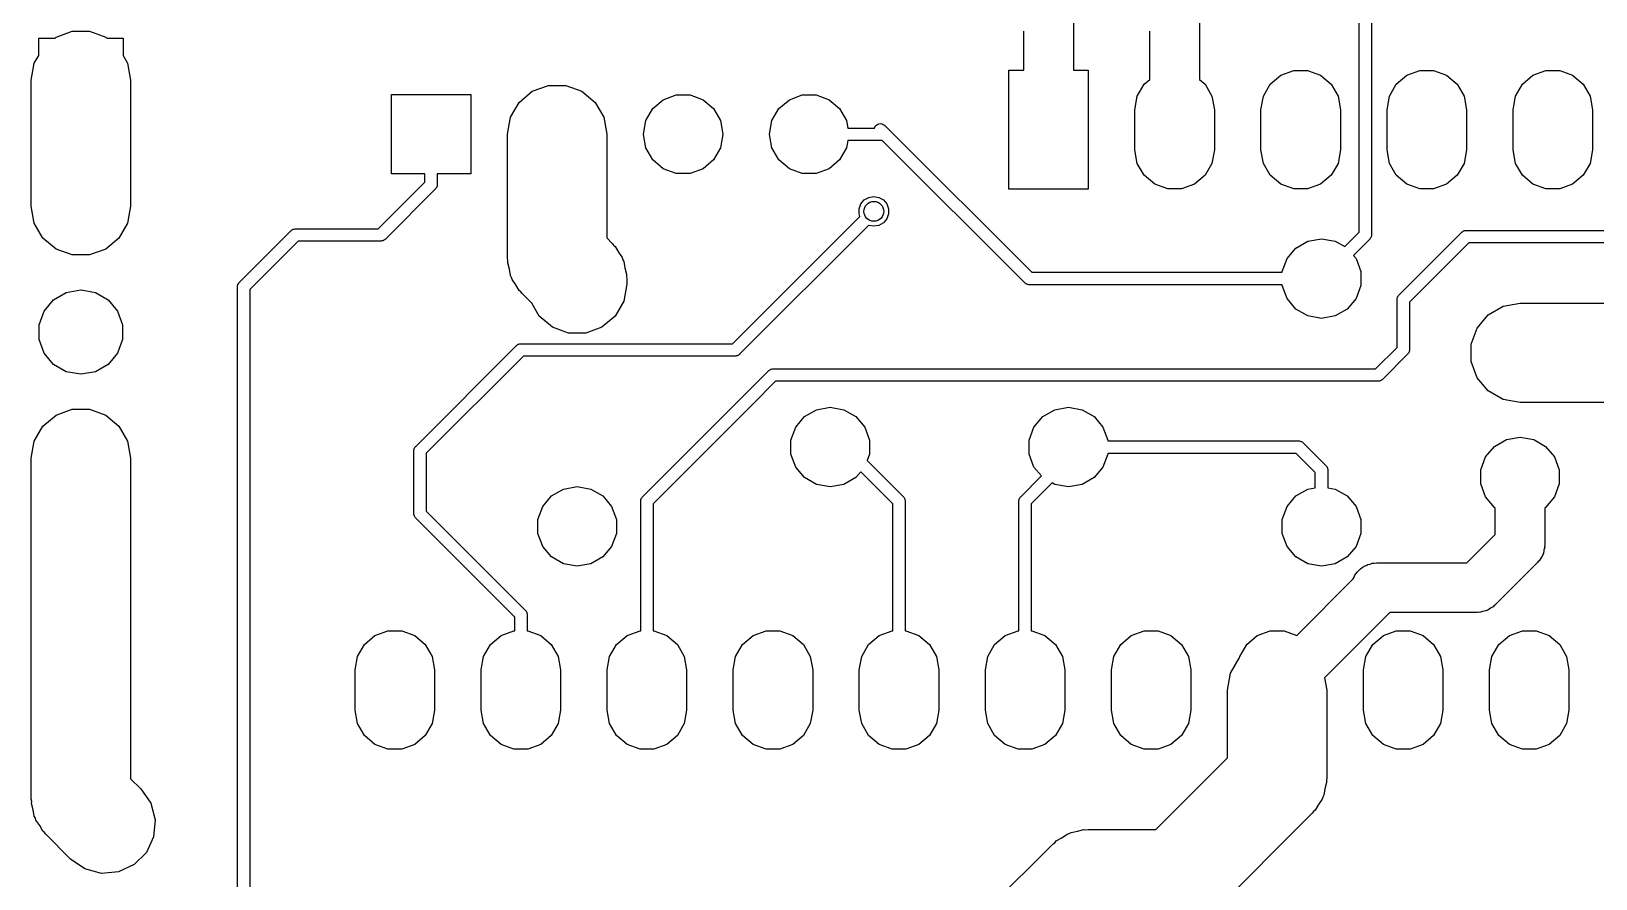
# Model space of a CAD drawing. Extents: x 135.5 to 183.1, y -141.5 to -46.5.
# Drawn here: x 135.5 to 167.03, y -113.1 to -96.01 of the extents above; entities that cross this region are included whole.
import ezdxf

# ---------------------------------------------------------------- set-up
doc = ezdxf.new("R2010")
doc.units = 0
doc.header["$MEASUREMENT"] = 0
doc.layers.add('BLACK', color=7, linetype='CONTINUOUS')

msp = doc.modelspace()

# ---------------------------------------------------------------- linework, layer by layer
at = {"layer": 'Black'}
for p, q in [((162.259, -100.064), (162.259, -95.514)), ((156.5, -95.802), (156.5, -96.8)), ((159.04, -95.806), (159.04, -96.9865)), ((162.509, -95.5658), (162.509, -100.116)), ((135.65, -96.5026), (135.65, -96.15)), ((135.65, -96.15), (135.981, -96.15)), ((135.981, -96.15), (136, -96.134)), ((136, -96.134), (136.326, -96.0152)), ((136.326, -96.0152), (136.674, -96.0152)), ((136.674, -96.0152), (137, -96.134)), ((137, -96.134), (137.019, -96.15)), ((137.019, -96.15), (137.35, -96.15)), ((137.35, -96.15), (137.35, -96.5026)), ((155.5, -96.8), (155.5, -96.0091)), ((158.04, -96.9865), (158.04, -96.0131)), ((135.5, -97), (135.56, -96.658)), ((135.56, -96.658), (135.65, -96.5026)), ((137.35, -96.5026), (137.44, -96.658)), ((137.44, -96.658), (137.5, -97)), ((135.5, -99.54), (135.5, -97)), ((137.5, -97), (137.5, -99.54)), ((155.2, -99.2), (155.2, -96.8)), ((155.2, -96.8), (155.5, -96.8)), ((156.5, -96.8), (156.8, -96.8)), ((156.8, -96.8), (156.8, -99.2)), ((157.788, -97.3218), (157.927, -97.0812)), ((157.927, -97.0812), (158.04, -96.9865)), ((159.04, -96.9865), (159.153, -97.0812)), ((159.153, -97.0812), (159.292, -97.3218)), ((160.328, -97.3218), (160.467, -97.0812)), ((160.467, -97.0812), (160.68, -96.9026)), ((160.68, -96.9026), (160.941, -96.8076)), ((160.941, -96.8076), (161.219, -96.8076)), ((161.219, -96.8076), (161.48, -96.9026)), ((161.48, -96.9026), (161.693, -97.0812)), ((161.693, -97.0812), (161.832, -97.3218)), ((162.868, -97.3218), (163.007, -97.0812)), ((163.007, -97.0812), (163.22, -96.9026)), ((163.22, -96.9026), (163.481, -96.8076)), ((163.481, -96.8076), (163.759, -96.8076)), ((163.759, -96.8076), (164.02, -96.9026)), ((164.02, -96.9026), (164.233, -97.0812)), ((164.233, -97.0812), (164.372, -97.3218)), ((165.408, -97.3218), (165.547, -97.0812)), ((165.547, -97.0812), (165.76, -96.9026)), ((165.76, -96.9026), (166.021, -96.8076)), ((166.021, -96.8076), (166.299, -96.8076)), ((166.299, -96.8076), (166.56, -96.9026)), ((166.56, -96.9026), (166.773, -97.0812)), ((166.773, -97.0812), (166.912, -97.3218)), ((142.756, -98.89), (142.756, -97.29)), ((142.756, -97.29), (144.356, -97.29)), ((144.356, -97.29), (144.356, -98.89)), ((145.33, -97.4472), (145.596, -97.224)), ((145.596, -97.224), (145.922, -97.1052)), ((145.922, -97.1052), (146.27, -97.1052)), ((146.27, -97.1052), (146.596, -97.224)), ((146.596, -97.224), (146.862, -97.4472)), ((148.023, -97.5727), (148.236, -97.3941)), ((148.236, -97.3941), (148.497, -97.2991)), ((148.497, -97.2991), (148.775, -97.2991)), ((148.775, -97.2991), (149.036, -97.3941)), ((149.036, -97.3941), (149.249, -97.5727)), ((150.563, -97.5727), (150.776, -97.3941)), ((150.776, -97.3941), (151.037, -97.2991)), ((151.037, -97.2991), (151.315, -97.2991)), ((151.315, -97.2991), (151.576, -97.3941)), ((151.576, -97.3941), (151.789, -97.5727)), ((157.74, -97.5954), (157.788, -97.3218)), ((159.292, -97.3218), (159.34, -97.5954)), ((160.28, -97.5954), (160.328, -97.3218)), ((161.832, -97.3218), (161.88, -97.5954)), ((162.82, -97.5954), (162.868, -97.3218)), ((164.372, -97.3218), (164.42, -97.5954)), ((165.36, -97.5954), (165.408, -97.3218)), ((166.912, -97.3218), (166.96, -97.5954)), ((145.156, -97.748), (145.33, -97.4472)), ((146.862, -97.4472), (147.036, -97.748)), ((147.884, -97.8133), (148.023, -97.5727)), ((149.249, -97.5727), (149.388, -97.8133)), ((150.424, -97.8133), (150.563, -97.5727)), ((151.789, -97.5727), (151.928, -97.8133)), ((157.74, -98.4046), (157.74, -97.5954)), ((159.34, -97.5954), (159.34, -98.4046)), ((160.28, -98.4046), (160.28, -97.5954)), ((161.88, -97.5954), (161.88, -98.4046)), ((162.82, -98.4046), (162.82, -97.5954)), ((164.42, -97.5954), (164.42, -98.4046)), ((165.36, -98.4046), (165.36, -97.5954)), ((166.96, -97.5954), (166.96, -98.4046)), ((145.096, -98.09), (145.156, -97.748)), ((147.036, -97.748), (147.096, -98.09)), ((147.836, -98.0869), (147.884, -97.8133)), ((149.388, -97.8133), (149.436, -98.0869)), ((150.376, -98.0869), (150.424, -97.8133)), ((151.928, -97.8133), (151.954, -97.965)), ((151.954, -97.965), (152.49, -97.965)), ((152.49, -97.965), (152.508, -97.9283)), ((152.508, -97.9283), (152.538, -97.8976)), ((152.538, -97.8976), (152.578, -97.8793)), ((152.578, -97.8793), (152.621, -97.8755)), ((152.621, -97.8755), (152.663, -97.8867)), ((152.663, -97.8867), (152.698, -97.9116)), ((152.698, -97.9116), (152.788, -98.0016)), ((152.788, -98.0016), (152.788, -98.0016)), ((152.788, -98.0016), (155.662, -100.875)), ((145.096, -100.596), (145.096, -98.09)), ((147.096, -98.09), (147.096, -100.182)), ((147.836, -98.0931), (147.836, -98.0869)), ((147.884, -98.3667), (147.836, -98.0931)), ((149.436, -98.0931), (149.388, -98.3667)), ((149.436, -98.0869), (149.436, -98.0931)), ((150.376, -98.0931), (150.376, -98.0869)), ((150.424, -98.3667), (150.376, -98.0931)), ((151.954, -98.215), (151.928, -98.3667)), ((152.648, -98.215), (151.954, -98.215)), ((155.522, -101.088), (152.648, -98.215)), ((148.023, -98.6073), (147.884, -98.3667)), ((148.236, -98.7859), (148.023, -98.6073)), ((149.249, -98.6073), (149.036, -98.7859)), ((149.388, -98.3667), (149.249, -98.6073)), ((150.563, -98.6073), (150.424, -98.3667)), ((150.776, -98.7859), (150.563, -98.6073)), ((151.789, -98.6073), (151.576, -98.7859)), ((151.928, -98.3667), (151.789, -98.6073)), ((157.788, -98.6782), (157.74, -98.4046)), ((159.34, -98.4046), (159.292, -98.6782)), ((160.328, -98.6782), (160.28, -98.4046)), ((161.88, -98.4046), (161.832, -98.6782)), ((162.868, -98.6782), (162.82, -98.4046)), ((164.42, -98.4046), (164.372, -98.6782)), ((165.408, -98.6782), (165.36, -98.4046)), ((166.96, -98.4046), (166.912, -98.6782)), ((143.431, -98.89), (142.756, -98.89)), ((143.431, -99.0542), (143.431, -98.89)), ((144.356, -98.89), (143.681, -98.89)), ((143.681, -98.89), (143.681, -99.106)), ((148.497, -98.8809), (148.236, -98.7859)), ((148.775, -98.8809), (148.497, -98.8809)), ((149.036, -98.7859), (148.775, -98.8809)), ((151.037, -98.8809), (150.776, -98.7859)), ((151.315, -98.8809), (151.037, -98.8809)), ((151.576, -98.7859), (151.315, -98.8809)), ((157.927, -98.9188), (157.788, -98.6782)), ((158.14, -99.0974), (157.927, -98.9188)), ((159.153, -98.9188), (158.94, -99.0974)), ((159.292, -98.6782), (159.153, -98.9188)), ((160.467, -98.9188), (160.328, -98.6782)), ((160.68, -99.0974), (160.467, -98.9188)), ((161.693, -98.9188), (161.48, -99.0974)), ((161.832, -98.6782), (161.693, -98.9188)), ((163.007, -98.9188), (162.868, -98.6782)), ((163.22, -99.0974), (163.007, -98.9188)), ((164.233, -98.9188), (164.02, -99.0974)), ((164.372, -98.6782), (164.233, -98.9188)), ((165.547, -98.9188), (165.408, -98.6782)), ((165.76, -99.0974), (165.547, -98.9188)), ((166.773, -98.9188), (166.56, -99.0974)), ((166.912, -98.6782), (166.773, -98.9188)), ((142.488, -99.997), (143.431, -99.0542)), ((143.644, -99.1944), (142.628, -100.21)), ((143.648, -99.1899), (143.644, -99.1944)), ((143.652, -99.1863), (143.648, -99.1899)), ((143.66, -99.1722), (143.652, -99.1863)), ((143.669, -99.1588), (143.66, -99.1722)), ((143.671, -99.1535), (143.669, -99.1588)), ((143.673, -99.1488), (143.671, -99.1535)), ((143.676, -99.1327), (143.673, -99.1488)), ((143.681, -99.1169), (143.676, -99.1327)), ((143.681, -99.106), (143.68, -99.1114)), ((143.68, -99.1114), (143.681, -99.1169)), ((156.8, -99.2), (155.2, -99.2)), ((158.401, -99.1924), (158.14, -99.0974)), ((158.679, -99.1924), (158.401, -99.1924)), ((158.94, -99.0974), (158.679, -99.1924)), ((160.941, -99.1924), (160.68, -99.0974)), ((161.219, -99.1924), (160.941, -99.1924)), ((161.48, -99.0974), (161.219, -99.1924)), ((163.481, -99.1924), (163.22, -99.0974)), ((163.759, -99.1924), (163.481, -99.1924)), ((164.02, -99.0974), (163.759, -99.1924)), ((166.021, -99.1924), (165.76, -99.0974)), ((166.299, -99.1924), (166.021, -99.1924)), ((166.56, -99.0974), (166.299, -99.1924)), ((135.56, -99.882), (135.5, -99.54)), ((137.5, -99.54), (137.44, -99.882)), ((152.181, -99.5937), (152.217, -99.4954)), ((152.181, -99.6983), (152.181, -99.5937)), ((152.217, -99.4954), (152.284, -99.4153)), ((152.284, -99.4153), (152.375, -99.363)), ((152.375, -99.363), (152.478, -99.3449)), ((152.478, -99.3449), (152.581, -99.363)), ((152.581, -99.363), (152.672, -99.4153)), ((152.672, -99.4153), (152.739, -99.4954)), ((152.739, -99.4954), (152.775, -99.5937)), ((152.775, -99.5937), (152.775, -99.6983)), ((135.734, -100.183), (135.56, -99.882)), ((137.44, -99.882), (137.266, -100.183)), ((149.632, -102.315), (152.199, -99.7478)), ((152.373, -99.9278), (149.772, -102.528)), ((152.199, -99.7478), (152.181, -99.6983)), ((152.375, -99.929), (152.373, -99.9278)), ((152.478, -99.9471), (152.375, -99.929)), ((152.581, -99.929), (152.478, -99.9471)), ((152.672, -99.8767), (152.581, -99.929)), ((152.739, -99.7966), (152.672, -99.8767)), ((152.775, -99.6983), (152.739, -99.7966)), ((136, -100.406), (135.734, -100.183)), ((137.266, -100.183), (137, -100.406)), ((139.69, -101.082), (140.738, -100.034)), ((140.878, -100.247), (139.903, -101.222)), ((140.738, -100.034), (140.742, -100.03)), ((140.742, -100.03), (140.746, -100.026)), ((140.746, -100.026), (140.76, -100.018)), ((140.76, -100.018), (140.773, -100.009)), ((140.773, -100.009), (140.778, -100.007)), ((140.778, -100.007), (140.783, -100.005)), ((140.783, -100.005), (140.799, -100.002)), ((140.799, -100.002), (140.815, -99.9975)), ((140.815, -99.9975), (140.821, -99.998)), ((140.821, -99.998), (140.826, -99.997)), ((140.826, -99.997), (142.488, -99.997)), ((142.54, -100.247), (140.878, -100.247)), ((142.545, -100.246), (142.54, -100.247)), ((142.551, -100.247), (142.545, -100.246)), ((142.567, -100.242), (142.551, -100.247)), ((142.583, -100.239), (142.567, -100.242)), ((142.588, -100.237), (142.583, -100.239)), ((142.593, -100.235), (142.588, -100.237)), ((142.606, -100.226), (142.593, -100.235)), ((142.62, -100.218), (142.606, -100.226)), ((142.624, -100.214), (142.62, -100.218)), ((142.628, -100.21), (142.624, -100.214)), ((147.096, -100.182), (147.207, -100.293)), ((160.984, -100.385), (161.225, -100.245)), ((161.225, -100.245), (161.5, -100.197)), ((161.5, -100.197), (161.775, -100.245)), ((161.775, -100.245), (161.967, -100.356)), ((161.967, -100.356), (162.259, -100.064)), ((162.472, -100.204), (162.142, -100.535)), ((162.476, -100.2), (162.472, -100.204)), ((162.48, -100.196), (162.476, -100.2)), ((162.488, -100.182), (162.48, -100.196)), ((162.497, -100.169), (162.488, -100.182)), ((162.499, -100.164), (162.497, -100.169)), ((162.501, -100.159), (162.499, -100.164)), ((162.504, -100.143), (162.501, -100.159)), ((162.509, -100.127), (162.504, -100.143)), ((162.509, -100.116), (162.508, -100.121)), ((162.508, -100.121), (162.509, -100.127)), ((163.058, -101.336), (164.328, -100.066)), ((164.328, -100.066), (164.332, -100.062)), ((164.332, -100.062), (164.336, -100.058)), ((164.336, -100.058), (164.35, -100.05)), ((164.35, -100.05), (164.363, -100.041)), ((164.363, -100.041), (164.368, -100.039)), ((164.368, -100.039), (164.373, -100.037)), ((164.373, -100.037), (164.389, -100.034)), ((164.389, -100.034), (164.405, -100.029)), ((164.405, -100.029), (164.411, -100.03)), ((164.411, -100.03), (164.416, -100.029)), ((164.416, -100.029), (167.666, -100.029)), ((136.326, -100.525), (136, -100.406)), ((136.674, -100.525), (136.326, -100.525)), ((137, -100.406), (136.674, -100.525)), ((147.207, -100.293), (147.232, -100.329)), ((147.232, -100.329), (147.266, -100.357)), ((147.266, -100.357), (147.331, -100.47)), ((147.331, -100.47), (147.406, -100.577)), ((160.805, -100.598), (160.984, -100.385)), ((162.142, -100.535), (162.195, -100.598)), ((164.468, -100.279), (163.271, -101.476)), ((167.718, -100.279), (164.468, -100.279)), ((145.104, -100.639), (145.096, -100.596)), ((145.1, -100.683), (145.104, -100.639)), ((145.134, -100.809), (145.1, -100.683)), ((145.156, -100.938), (145.134, -100.809)), ((147.406, -100.577), (147.418, -100.62)), ((147.418, -100.62), (147.44, -100.658)), ((147.44, -100.658), (147.462, -100.787)), ((147.462, -100.787), (147.496, -100.913)), ((155.662, -100.875), (160.709, -100.875)), ((160.709, -100.861), (160.805, -100.598)), ((160.709, -100.875), (160.709, -100.861)), ((162.195, -100.598), (162.291, -100.861)), ((162.291, -100.861), (162.291, -101.139)), ((139.653, -101.159), (139.658, -101.143)), ((139.654, -101.165), (139.653, -101.159)), ((139.653, -101.17), (139.654, -101.165)), ((139.653, -121.744), (139.653, -101.17)), ((139.658, -101.143), (139.661, -101.127)), ((139.661, -101.127), (139.663, -101.122)), ((139.663, -101.122), (139.665, -101.117)), ((139.665, -101.117), (139.674, -101.104)), ((139.674, -101.104), (139.682, -101.09)), ((139.682, -101.09), (139.686, -101.086)), ((139.686, -101.086), (139.69, -101.082)), ((145.178, -100.976), (145.156, -100.938)), ((145.19, -101.019), (145.178, -100.976)), ((145.265, -101.126), (145.19, -101.019)), ((145.33, -101.239), (145.265, -101.126)), ((147.5, -101.115), (147.44, -101.457)), ((147.496, -100.913), (147.492, -100.957)), ((147.492, -100.957), (147.5, -101)), ((147.5, -101), (147.5, -101.115)), ((155.526, -101.092), (155.522, -101.088)), ((155.53, -101.096), (155.526, -101.092)), ((155.544, -101.104), (155.53, -101.096)), ((155.557, -101.113), (155.544, -101.104)), ((155.562, -101.115), (155.557, -101.113)), ((155.567, -101.117), (155.562, -101.115)), ((155.583, -101.12), (155.567, -101.117)), ((155.599, -101.125), (155.583, -101.12)), ((155.605, -101.124), (155.599, -101.125)), ((155.61, -101.125), (155.605, -101.124)), ((160.709, -101.125), (155.61, -101.125)), ((160.709, -101.139), (160.709, -101.125)), ((160.805, -101.402), (160.709, -101.139)), ((162.291, -101.139), (162.195, -101.402)), ((135.761, -101.655), (135.95, -101.429)), ((135.95, -101.429), (136.206, -101.281)), ((136.206, -101.281), (136.497, -101.23)), ((136.497, -101.23), (136.503, -101.23)), ((136.503, -101.23), (136.794, -101.281)), ((136.794, -101.281), (137.05, -101.429)), ((137.05, -101.429), (137.239, -101.655)), ((139.903, -101.222), (139.903, -121.692)), ((145.364, -101.267), (145.33, -101.239)), ((145.389, -101.303), (145.364, -101.267)), ((145.584, -101.498), (145.389, -101.303)), ((145.734, -101.758), (145.584, -101.498)), ((147.44, -101.457), (147.266, -101.758)), ((160.984, -101.615), (160.805, -101.402)), ((162.195, -101.402), (162.016, -101.615)), ((163.021, -101.413), (163.026, -101.397)), ((163.022, -101.419), (163.021, -101.413)), ((163.021, -101.424), (163.022, -101.419)), ((163.021, -102.388), (163.021, -101.424)), ((163.026, -101.397), (163.029, -101.381)), ((163.029, -101.381), (163.031, -101.376)), ((163.031, -101.376), (163.033, -101.371)), ((163.033, -101.371), (163.042, -101.358)), ((163.042, -101.358), (163.05, -101.344)), ((163.05, -101.344), (163.054, -101.34)), ((163.054, -101.34), (163.058, -101.336)), ((163.271, -101.476), (163.271, -102.44)), ((165.158, -101.56), (165.5, -101.5)), ((165.5, -101.5), (170.8, -101.5)), ((135.66, -101.932), (135.761, -101.655)), ((137.239, -101.655), (137.34, -101.932)), ((146, -101.981), (145.734, -101.758)), ((147.266, -101.758), (147, -101.981)), ((161.225, -101.755), (160.984, -101.615)), ((161.5, -101.803), (161.225, -101.755)), ((161.775, -101.755), (161.5, -101.803)), ((162.016, -101.615), (161.775, -101.755)), ((164.634, -102), (164.857, -101.734)), ((164.857, -101.734), (165.158, -101.56)), ((135.66, -102.228), (135.66, -101.932)), ((137.34, -101.932), (137.34, -102.228)), ((146.326, -102.1), (146, -101.981)), ((146.674, -102.1), (146.326, -102.1)), ((147, -101.981), (146.674, -102.1)), ((164.515, -102.326), (164.634, -102)), ((135.761, -102.505), (135.66, -102.228)), ((137.34, -102.228), (137.239, -102.505)), ((143.246, -104.384), (145.278, -102.352)), ((145.278, -102.352), (145.282, -102.348)), ((145.282, -102.348), (145.286, -102.344)), ((145.286, -102.344), (145.3, -102.336)), ((145.3, -102.336), (145.313, -102.327)), ((145.313, -102.327), (145.318, -102.325)), ((145.318, -102.325), (145.323, -102.323)), ((145.323, -102.323), (145.339, -102.32)), ((145.339, -102.32), (145.355, -102.315)), ((145.355, -102.315), (145.361, -102.316)), ((145.361, -102.316), (145.366, -102.315)), ((145.366, -102.315), (149.176, -102.315)), ((149.176, -102.315), (149.632, -102.315)), ((162.586, -102.823), (163.021, -102.388)), ((163.271, -102.451), (163.266, -102.467)), ((163.271, -102.44), (163.27, -102.445)), ((163.27, -102.445), (163.271, -102.451)), ((164.515, -102.674), (164.515, -102.326)), ((135.95, -102.731), (135.761, -102.505)), ((136.206, -102.879), (135.95, -102.731)), ((137.05, -102.731), (136.794, -102.879)), ((137.239, -102.505), (137.05, -102.731)), ((145.418, -102.565), (143.459, -104.524)), ((149.176, -102.565), (145.418, -102.565)), ((149.684, -102.565), (149.176, -102.565)), ((149.689, -102.564), (149.684, -102.565)), ((149.695, -102.565), (149.689, -102.564)), ((149.711, -102.56), (149.695, -102.565)), ((149.727, -102.557), (149.711, -102.56)), ((149.732, -102.555), (149.727, -102.557)), ((149.737, -102.553), (149.732, -102.555)), ((149.75, -102.544), (149.737, -102.553)), ((149.764, -102.536), (149.75, -102.544)), ((149.768, -102.532), (149.764, -102.536)), ((149.772, -102.528), (149.768, -102.532)), ((163.234, -102.528), (162.726, -103.036)), ((163.238, -102.524), (163.234, -102.528)), ((163.242, -102.52), (163.238, -102.524)), ((163.25, -102.506), (163.242, -102.52)), ((163.259, -102.493), (163.25, -102.506)), ((163.261, -102.488), (163.259, -102.493)), ((163.263, -102.483), (163.261, -102.488)), ((163.266, -102.467), (163.263, -102.483)), ((164.634, -103), (164.515, -102.674)), ((136.497, -102.93), (136.206, -102.879)), ((136.503, -102.93), (136.497, -102.93)), ((136.794, -102.879), (136.503, -102.93)), ((149.85, -103.368), (150.358, -102.86)), ((150.498, -103.073), (150.026, -103.544)), ((150.358, -102.86), (150.362, -102.856)), ((150.362, -102.856), (150.366, -102.852)), ((150.366, -102.852), (150.38, -102.844)), ((150.38, -102.844), (150.393, -102.835)), ((150.393, -102.835), (150.398, -102.833)), ((150.398, -102.833), (150.403, -102.831)), ((150.403, -102.831), (150.419, -102.828)), ((150.419, -102.828), (150.435, -102.823)), ((150.435, -102.823), (150.441, -102.824)), ((150.441, -102.824), (150.446, -102.823)), ((150.446, -102.823), (162.586, -102.823)), ((162.638, -103.073), (150.498, -103.073)), ((162.643, -103.072), (162.638, -103.073)), ((162.649, -103.073), (162.643, -103.072)), ((162.665, -103.068), (162.649, -103.073)), ((162.681, -103.065), (162.665, -103.068)), ((162.686, -103.063), (162.681, -103.065)), ((162.691, -103.061), (162.686, -103.063)), ((162.704, -103.052), (162.691, -103.061)), ((162.718, -103.044), (162.704, -103.052)), ((162.722, -103.04), (162.718, -103.044)), ((162.726, -103.036), (162.722, -103.04)), ((164.857, -103.266), (164.634, -103)), ((147.818, -105.4), (149.85, -103.368)), ((165.158, -103.44), (164.857, -103.266)), ((136, -103.754), (136.326, -103.635)), ((136.326, -103.635), (136.674, -103.635)), ((136.674, -103.635), (137, -103.754)), ((150.026, -103.544), (148.031, -105.54)), ((151.084, -103.785), (151.325, -103.645)), ((151.325, -103.645), (151.6, -103.597)), ((151.6, -103.597), (151.875, -103.645)), ((151.875, -103.645), (152.116, -103.785)), ((155.884, -103.785), (156.125, -103.645)), ((156.125, -103.645), (156.4, -103.597)), ((156.4, -103.597), (156.675, -103.645)), ((156.675, -103.645), (156.916, -103.785)), ((165.5, -103.5), (165.158, -103.44)), ((171.214, -103.5), (165.5, -103.5)), ((135.56, -104.278), (135.734, -103.977)), ((135.734, -103.977), (136, -103.754)), ((137, -103.754), (137.266, -103.977)), ((137.266, -103.977), (137.44, -104.278)), ((150.809, -104.261), (150.905, -103.998)), ((150.905, -103.998), (151.084, -103.785)), ((152.116, -103.785), (152.295, -103.998)), ((152.295, -103.998), (152.391, -104.261)), ((155.609, -104.261), (155.705, -103.998)), ((155.705, -103.998), (155.884, -103.785)), ((156.916, -103.785), (157.095, -103.998)), ((157.095, -103.998), (157.191, -104.261)), ((135.5, -104.62), (135.56, -104.278)), ((137.44, -104.278), (137.5, -104.62)), ((150.809, -104.539), (150.809, -104.261)), ((152.391, -104.261), (152.391, -104.539)), ((155.609, -104.539), (155.609, -104.261)), ((157.191, -104.261), (157.191, -104.275)), ((157.191, -104.275), (161.042, -104.275)), ((161.042, -104.275), (161.047, -104.276)), ((161.047, -104.276), (161.053, -104.275)), ((161.053, -104.275), (161.069, -104.28)), ((161.069, -104.28), (161.085, -104.283)), ((161.085, -104.283), (161.09, -104.285)), ((161.09, -104.285), (161.095, -104.287)), ((161.095, -104.287), (161.108, -104.296)), ((161.108, -104.296), (161.122, -104.304)), ((161.122, -104.304), (161.126, -104.308)), ((161.126, -104.308), (161.13, -104.312)), ((161.13, -104.312), (161.588, -104.77)), ((164.984, -104.385), (165.225, -104.245)), ((165.225, -104.245), (165.5, -104.197)), ((165.5, -104.197), (165.775, -104.245)), ((165.775, -104.245), (166.016, -104.385)), ((135.5, -107.16), (135.5, -104.62)), ((137.5, -104.62), (137.5, -107.16)), ((143.209, -104.461), (143.214, -104.445)), ((143.21, -104.467), (143.209, -104.461)), ((143.209, -104.472), (143.21, -104.467)), ((143.209, -105.742), (143.209, -104.472)), ((143.214, -104.445), (143.217, -104.429)), ((143.217, -104.429), (143.219, -104.424)), ((143.219, -104.424), (143.221, -104.419)), ((143.221, -104.419), (143.23, -104.406)), ((143.23, -104.406), (143.238, -104.392)), ((143.238, -104.392), (143.242, -104.388)), ((143.242, -104.388), (143.246, -104.384)), ((143.459, -104.524), (143.459, -105.69)), ((150.905, -104.802), (150.809, -104.539)), ((152.391, -104.539), (152.344, -104.669)), ((155.705, -104.802), (155.609, -104.539)), ((157.191, -104.539), (157.095, -104.802)), ((160.99, -104.525), (157.191, -104.525)), ((157.191, -104.525), (157.191, -104.539)), ((161.375, -104.91), (160.99, -104.525)), ((164.709, -104.861), (164.805, -104.598)), ((164.805, -104.598), (164.984, -104.385)), ((166.016, -104.385), (166.195, -104.598)), ((166.195, -104.598), (166.291, -104.861)), ((151.084, -105.015), (150.905, -104.802)), ((152.217, -104.895), (152.116, -105.015)), ((152.861, -105.54), (152.217, -104.895)), ((152.344, -104.669), (153.074, -105.4)), ((155.856, -104.982), (155.705, -104.802)), ((157.095, -104.802), (156.916, -105.015)), ((161.375, -105.219), (161.375, -104.91)), ((161.588, -104.77), (161.592, -104.774)), ((161.592, -104.774), (161.596, -104.778)), ((161.596, -104.778), (161.604, -104.792)), ((161.604, -104.792), (161.613, -104.805)), ((161.613, -104.805), (161.615, -104.81)), ((161.615, -104.81), (161.617, -104.815)), ((161.617, -104.815), (161.62, -104.831)), ((161.62, -104.831), (161.625, -104.847)), ((161.625, -104.847), (161.624, -104.853)), ((161.624, -104.853), (161.625, -104.858)), ((161.625, -104.858), (161.625, -105.219)), ((164.709, -105.139), (164.709, -104.861)), ((166.291, -104.861), (166.291, -105.139)), ((145.984, -105.385), (146.225, -105.245)), ((146.225, -105.245), (146.5, -105.197)), ((146.5, -105.197), (146.775, -105.245)), ((146.775, -105.245), (147.016, -105.385)), ((151.325, -105.155), (151.084, -105.015)), ((151.6, -105.203), (151.325, -105.155)), ((151.875, -105.155), (151.6, -105.203)), ((152.116, -105.015), (151.875, -105.155)), ((155.438, -105.4), (155.856, -104.982)), ((156.069, -105.122), (155.651, -105.54)), ((156.125, -105.155), (156.069, -105.122)), ((156.4, -105.203), (156.125, -105.155)), ((156.675, -105.155), (156.4, -105.203)), ((156.916, -105.015), (156.675, -105.155)), ((160.984, -105.385), (161.225, -105.245)), ((161.225, -105.245), (161.375, -105.219)), ((161.625, -105.219), (161.775, -105.245)), ((161.775, -105.245), (162.016, -105.385)), ((164.805, -105.402), (164.709, -105.139)), ((166.291, -105.139), (166.195, -105.402)), ((145.709, -105.861), (145.805, -105.598)), ((145.805, -105.598), (145.984, -105.385)), ((147.016, -105.385), (147.195, -105.598)), ((147.195, -105.598), (147.291, -105.861)), ((147.781, -105.477), (147.786, -105.461)), ((147.782, -105.483), (147.781, -105.477)), ((147.781, -105.488), (147.782, -105.483)), ((147.781, -108.106), (147.781, -105.488)), ((147.786, -105.461), (147.789, -105.445)), ((147.789, -105.445), (147.791, -105.44)), ((147.791, -105.44), (147.793, -105.435)), ((147.793, -105.435), (147.802, -105.422)), ((147.802, -105.422), (147.81, -105.408)), ((147.81, -105.408), (147.814, -105.404)), ((147.814, -105.404), (147.818, -105.4)), ((148.031, -105.54), (148.031, -108.106)), ((152.861, -108.106), (152.861, -105.54)), ((153.074, -105.4), (153.078, -105.404)), ((153.078, -105.404), (153.082, -105.408)), ((153.082, -105.408), (153.09, -105.422)), ((153.09, -105.422), (153.099, -105.435)), ((153.099, -105.435), (153.101, -105.44)), ((153.101, -105.44), (153.103, -105.445)), ((153.103, -105.445), (153.106, -105.461)), ((153.106, -105.461), (153.111, -105.477)), ((153.111, -105.477), (153.11, -105.483)), ((153.11, -105.483), (153.111, -105.488)), ((153.111, -105.488), (153.111, -108.106)), ((155.401, -105.477), (155.406, -105.461)), ((155.402, -105.483), (155.401, -105.477)), ((155.401, -105.488), (155.402, -105.483)), ((155.401, -108.106), (155.401, -105.488)), ((155.406, -105.461), (155.409, -105.445)), ((155.409, -105.445), (155.411, -105.44)), ((155.411, -105.44), (155.413, -105.435)), ((155.413, -105.435), (155.422, -105.422)), ((155.422, -105.422), (155.43, -105.408)), ((155.43, -105.408), (155.434, -105.404)), ((155.434, -105.404), (155.438, -105.4)), ((155.651, -105.54), (155.651, -108.106)), ((160.709, -105.861), (160.805, -105.598)), ((160.805, -105.598), (160.984, -105.385)), ((162.016, -105.385), (162.195, -105.598)), ((162.195, -105.598), (162.291, -105.861)), ((164.984, -105.615), (164.805, -105.402)), ((166.195, -105.402), (166.016, -105.615)), ((143.21, -105.747), (143.209, -105.742)), ((143.209, -105.753), (143.21, -105.747)), ((143.214, -105.769), (143.209, -105.753)), ((143.217, -105.785), (143.214, -105.769)), ((143.219, -105.79), (143.217, -105.785)), ((143.221, -105.795), (143.219, -105.79)), ((143.23, -105.808), (143.221, -105.795)), ((143.238, -105.822), (143.23, -105.808)), ((143.242, -105.826), (143.238, -105.822)), ((143.246, -105.83), (143.242, -105.826)), ((145.241, -107.826), (143.246, -105.83)), ((143.459, -105.69), (145.454, -107.686)), ((145.709, -106.139), (145.709, -105.861)), ((147.291, -105.861), (147.291, -106.139)), ((160.709, -106.139), (160.709, -105.861)), ((162.291, -105.861), (162.291, -106.139)), ((165, -105.625), (164.984, -105.615)), ((165, -106.165), (165, -105.625)), ((166.016, -105.615), (166, -105.625)), ((166, -105.625), (166, -106.372)), ((145.805, -106.402), (145.709, -106.139)), ((147.291, -106.139), (147.195, -106.402)), ((160.805, -106.402), (160.709, -106.139)), ((162.291, -106.139), (162.195, -106.402)), ((164.431, -106.734), (165, -106.165)), ((145.984, -106.615), (145.805, -106.402)), ((147.195, -106.402), (147.016, -106.615)), ((160.984, -106.615), (160.805, -106.402)), ((162.195, -106.402), (162.016, -106.615)), ((165.97, -106.543), (165.959, -106.562)), ((165.981, -106.479), (165.97, -106.543)), ((165.998, -106.416), (165.981, -106.479)), ((166, -106.372), (165.996, -106.394)), ((165.996, -106.394), (165.998, -106.416)), ((146.225, -106.755), (145.984, -106.615)), ((146.5, -106.803), (146.225, -106.755)), ((146.775, -106.755), (146.5, -106.803)), ((147.016, -106.615), (146.775, -106.755)), ((161.225, -106.755), (160.984, -106.615)), ((161.5, -106.803), (161.225, -106.755)), ((161.775, -106.755), (161.5, -106.803)), ((162.016, -106.615), (161.775, -106.755)), ((162.256, -106.884), (162.285, -106.851)), ((162.285, -106.851), (162.322, -106.829)), ((162.322, -106.829), (162.356, -106.801)), ((162.356, -106.801), (162.397, -106.786)), ((162.397, -106.786), (162.435, -106.764)), ((162.435, -106.764), (162.478, -106.757)), ((162.478, -106.757), (162.519, -106.742)), ((162.519, -106.742), (162.563, -106.742)), ((162.563, -106.742), (162.606, -106.734)), ((162.606, -106.734), (164.13, -106.734)), ((164.13, -106.734), (164.431, -106.734)), ((165.854, -106.726), (164.992, -107.588)), ((165.866, -106.708), (165.854, -106.726)), ((165.883, -106.693), (165.866, -106.708)), ((165.916, -106.637), (165.883, -106.693)), ((165.953, -106.583), (165.916, -106.637)), ((165.959, -106.562), (165.953, -106.583)), ((135.5, -111.5), (135.5, -107.16)), ((137.5, -107.16), (137.5, -111.086)), ((160.999, -108.198), (162.139, -107.058)), ((162.139, -107.058), (162.158, -107.025)), ((162.158, -107.025), (162.173, -106.984)), ((162.173, -106.984), (162.201, -106.95)), ((162.201, -106.95), (162.223, -106.913)), ((162.223, -106.913), (162.256, -106.884)), ((145.454, -107.686), (145.458, -107.69)), ((145.458, -107.69), (145.462, -107.694)), ((145.462, -107.694), (145.47, -107.708)), ((145.47, -107.708), (145.479, -107.721)), ((145.479, -107.721), (145.481, -107.726)), ((145.481, -107.726), (145.483, -107.731)), ((145.483, -107.731), (145.486, -107.747)), ((145.486, -107.747), (145.491, -107.763)), ((145.491, -107.763), (145.49, -107.769)), ((145.49, -107.769), (145.491, -107.774)), ((145.491, -107.774), (145.491, -108.106)), ((162.877, -107.734), (161.562, -109.049)), ((164.13, -107.734), (162.877, -107.734)), ((164.638, -107.734), (164.13, -107.734)), ((164.66, -107.73), (164.638, -107.734)), ((164.682, -107.732), (164.66, -107.73)), ((164.745, -107.715), (164.682, -107.732)), ((164.809, -107.704), (164.745, -107.715)), ((164.828, -107.693), (164.809, -107.704)), ((164.849, -107.687), (164.828, -107.693)), ((164.903, -107.65), (164.849, -107.687)), ((164.959, -107.617), (164.903, -107.65)), ((164.974, -107.6), (164.959, -107.617)), ((164.992, -107.588), (164.974, -107.6)), ((142.426, -108.201), (142.687, -108.106)), ((142.687, -108.106), (142.965, -108.106)), ((142.965, -108.106), (143.226, -108.201)), ((144.966, -108.201), (145.227, -108.106)), ((145.227, -108.106), (145.241, -108.106)), ((145.241, -108.106), (145.241, -107.826)), ((145.491, -108.106), (145.505, -108.106)), ((145.505, -108.106), (145.766, -108.201)), ((147.506, -108.201), (147.767, -108.106)), ((147.767, -108.106), (147.781, -108.106)), ((148.031, -108.106), (148.045, -108.106)), ((148.045, -108.106), (148.306, -108.201)), ((150.046, -108.201), (150.307, -108.106)), ((150.307, -108.106), (150.585, -108.106)), ((150.585, -108.106), (150.846, -108.201)), ((152.586, -108.201), (152.847, -108.106)), ((152.847, -108.106), (152.861, -108.106)), ((153.111, -108.106), (153.125, -108.106)), ((153.125, -108.106), (153.386, -108.201)), ((155.126, -108.201), (155.387, -108.106)), ((155.387, -108.106), (155.401, -108.106)), ((155.651, -108.106), (155.665, -108.106)), ((155.665, -108.106), (155.926, -108.201)), ((157.666, -108.201), (157.927, -108.106)), ((157.927, -108.106), (158.205, -108.106)), ((158.205, -108.106), (158.466, -108.201)), ((160.206, -108.201), (160.467, -108.106)), ((160.467, -108.106), (160.745, -108.106)), ((160.745, -108.106), (160.999, -108.198)), ((162.746, -108.201), (163.007, -108.106)), ((163.007, -108.106), (163.285, -108.106)), ((163.285, -108.106), (163.546, -108.201)), ((165.286, -108.201), (165.547, -108.106)), ((165.547, -108.106), (165.825, -108.106)), ((165.825, -108.106), (166.086, -108.201)), ((142.074, -108.62), (142.213, -108.379)), ((142.213, -108.379), (142.426, -108.201)), ((143.226, -108.201), (143.439, -108.379)), ((143.439, -108.379), (143.578, -108.62)), ((144.614, -108.62), (144.753, -108.379)), ((144.753, -108.379), (144.966, -108.201)), ((145.766, -108.201), (145.979, -108.379)), ((145.979, -108.379), (146.118, -108.62)), ((147.154, -108.62), (147.293, -108.379)), ((147.293, -108.379), (147.506, -108.201)), ((148.306, -108.201), (148.519, -108.379)), ((148.519, -108.379), (148.658, -108.62)), ((149.694, -108.62), (149.833, -108.379)), ((149.833, -108.379), (150.046, -108.201)), ((150.846, -108.201), (151.059, -108.379)), ((151.059, -108.379), (151.198, -108.62)), ((152.234, -108.62), (152.373, -108.379)), ((152.373, -108.379), (152.586, -108.201)), ((153.386, -108.201), (153.599, -108.379)), ((153.599, -108.379), (153.738, -108.62)), ((154.774, -108.62), (154.913, -108.379)), ((154.913, -108.379), (155.126, -108.201)), ((155.926, -108.201), (156.139, -108.379)), ((156.139, -108.379), (156.278, -108.62)), ((157.314, -108.62), (157.453, -108.379)), ((157.453, -108.379), (157.666, -108.201)), ((158.466, -108.201), (158.679, -108.379)), ((158.679, -108.379), (158.818, -108.62)), ((159.854, -108.62), (159.993, -108.379)), ((159.993, -108.379), (160.206, -108.201)), ((162.394, -108.62), (162.533, -108.379)), ((162.533, -108.379), (162.746, -108.201)), ((163.546, -108.201), (163.759, -108.379)), ((163.759, -108.379), (163.898, -108.62)), ((164.934, -108.62), (165.073, -108.379)), ((165.073, -108.379), (165.286, -108.201)), ((166.086, -108.201), (166.299, -108.379)), ((166.299, -108.379), (166.438, -108.62)), ((142.026, -108.893), (142.074, -108.62)), ((143.578, -108.62), (143.626, -108.893)), ((144.566, -108.893), (144.614, -108.62)), ((146.118, -108.62), (146.166, -108.893)), ((147.106, -108.893), (147.154, -108.62)), ((148.658, -108.62), (148.706, -108.893)), ((149.646, -108.893), (149.694, -108.62)), ((151.198, -108.62), (151.246, -108.893)), ((152.186, -108.893), (152.234, -108.62)), ((153.738, -108.62), (153.786, -108.893)), ((154.726, -108.893), (154.774, -108.62)), ((156.278, -108.62), (156.326, -108.893)), ((157.266, -108.893), (157.314, -108.62)), ((158.818, -108.62), (158.866, -108.893)), ((159.666, -108.956), (159.84, -108.655)), ((159.84, -108.655), (159.849, -108.647)), ((159.849, -108.647), (159.854, -108.62)), ((162.346, -108.893), (162.394, -108.62)), ((163.898, -108.62), (163.946, -108.893)), ((164.886, -108.893), (164.934, -108.62)), ((166.438, -108.62), (166.486, -108.893)), ((142.026, -109.703), (142.026, -108.893)), ((143.626, -108.893), (143.626, -109.703)), ((144.566, -109.703), (144.566, -108.893)), ((146.166, -108.893), (146.166, -109.703)), ((147.106, -109.703), (147.106, -108.893)), ((148.706, -108.893), (148.706, -109.703)), ((149.646, -109.703), (149.646, -108.893)), ((151.246, -108.893), (151.246, -109.703)), ((152.186, -109.703), (152.186, -108.893)), ((153.786, -108.893), (153.786, -109.703)), ((154.726, -109.703), (154.726, -108.893)), ((156.326, -108.893), (156.326, -109.703)), ((157.266, -109.703), (157.266, -108.893)), ((158.866, -108.893), (158.866, -109.703)), ((159.606, -109.298), (159.666, -108.956)), ((161.562, -109.049), (161.606, -109.298)), ((162.346, -109.703), (162.346, -108.893)), ((163.946, -108.893), (163.946, -109.703)), ((164.886, -109.703), (164.886, -108.893)), ((166.486, -108.893), (166.486, -109.703)), ((159.606, -110.662), (159.606, -109.298)), ((161.606, -109.298), (161.606, -111.076)), ((142.074, -109.976), (142.026, -109.703)), ((143.626, -109.703), (143.578, -109.976)), ((144.614, -109.976), (144.566, -109.703)), ((146.166, -109.703), (146.118, -109.976)), ((147.154, -109.976), (147.106, -109.703)), ((148.706, -109.703), (148.658, -109.976)), ((149.694, -109.976), (149.646, -109.703)), ((151.246, -109.703), (151.198, -109.976)), ((152.234, -109.976), (152.186, -109.703)), ((153.786, -109.703), (153.738, -109.976)), ((154.774, -109.976), (154.726, -109.703)), ((156.326, -109.703), (156.278, -109.976)), ((157.314, -109.976), (157.266, -109.703)), ((158.866, -109.703), (158.818, -109.976)), ((162.394, -109.976), (162.346, -109.703)), ((163.946, -109.703), (163.898, -109.976)), ((164.934, -109.976), (164.886, -109.703)), ((166.486, -109.703), (166.438, -109.976)), ((142.213, -110.217), (142.074, -109.976)), ((143.578, -109.976), (143.439, -110.217)), ((144.753, -110.217), (144.614, -109.976)), ((146.118, -109.976), (145.979, -110.217)), ((147.293, -110.217), (147.154, -109.976)), ((148.658, -109.976), (148.519, -110.217)), ((149.833, -110.217), (149.694, -109.976)), ((151.198, -109.976), (151.059, -110.217)), ((152.373, -110.217), (152.234, -109.976)), ((153.738, -109.976), (153.599, -110.217)), ((154.913, -110.217), (154.774, -109.976)), ((156.278, -109.976), (156.139, -110.217)), ((157.453, -110.217), (157.314, -109.976)), ((158.818, -109.976), (158.679, -110.217)), ((162.533, -110.217), (162.394, -109.976)), ((163.898, -109.976), (163.759, -110.217)), ((165.073, -110.217), (164.934, -109.976)), ((166.438, -109.976), (166.299, -110.217)), ((142.426, -110.395), (142.213, -110.217)), ((143.439, -110.217), (143.226, -110.395)), ((144.966, -110.395), (144.753, -110.217)), ((145.979, -110.217), (145.766, -110.395)), ((147.506, -110.395), (147.293, -110.217)), ((148.519, -110.217), (148.306, -110.395)), ((150.046, -110.395), (149.833, -110.217)), ((151.059, -110.217), (150.846, -110.395)), ((152.586, -110.395), (152.373, -110.217)), ((153.599, -110.217), (153.386, -110.395)), ((155.126, -110.395), (154.913, -110.217)), ((156.139, -110.217), (155.926, -110.395)), ((157.666, -110.395), (157.453, -110.217)), ((158.679, -110.217), (158.466, -110.395)), ((162.746, -110.395), (162.533, -110.217)), ((163.759, -110.217), (163.546, -110.395)), ((165.286, -110.395), (165.073, -110.217)), ((166.299, -110.217), (166.086, -110.395)), ((142.687, -110.49), (142.426, -110.395)), ((142.965, -110.49), (142.687, -110.49)), ((143.226, -110.395), (142.965, -110.49)), ((145.227, -110.49), (144.966, -110.395)), ((145.505, -110.49), (145.227, -110.49)), ((145.766, -110.395), (145.505, -110.49)), ((147.767, -110.49), (147.506, -110.395)), ((148.045, -110.49), (147.767, -110.49)), ((148.306, -110.395), (148.045, -110.49)), ((150.307, -110.49), (150.046, -110.395)), ((150.585, -110.49), (150.307, -110.49)), ((150.846, -110.395), (150.585, -110.49)), ((152.847, -110.49), (152.586, -110.395)), ((153.125, -110.49), (152.847, -110.49)), ((153.386, -110.395), (153.125, -110.49)), ((155.387, -110.49), (155.126, -110.395)), ((155.665, -110.49), (155.387, -110.49)), ((155.926, -110.395), (155.665, -110.49)), ((157.927, -110.49), (157.666, -110.395)), ((158.205, -110.49), (157.927, -110.49)), ((158.466, -110.395), (158.205, -110.49)), ((163.007, -110.49), (162.746, -110.395)), ((163.285, -110.49), (163.007, -110.49)), ((163.546, -110.395), (163.285, -110.49)), ((165.547, -110.49), (165.286, -110.395)), ((165.825, -110.49), (165.547, -110.49)), ((166.086, -110.395), (165.825, -110.49)), ((158.16, -112.108), (159.606, -110.662)), ((137.5, -111.086), (137.707, -111.293)), ((161.602, -111.163), (161.568, -111.289)), ((161.606, -111.076), (161.598, -111.119)), ((161.598, -111.119), (161.602, -111.163)), ((135.508, -111.543), (135.5, -111.5)), ((135.504, -111.587), (135.508, -111.543)), ((135.538, -111.713), (135.504, -111.587)), ((137.707, -111.293), (137.906, -111.577)), ((137.906, -111.577), (137.996, -111.913)), ((161.512, -111.499), (161.437, -111.606)), ((161.524, -111.456), (161.512, -111.499)), ((161.546, -111.418), (161.524, -111.456)), ((161.568, -111.289), (161.546, -111.418)), ((135.56, -111.842), (135.538, -111.713)), ((135.582, -111.88), (135.56, -111.842)), ((135.594, -111.923), (135.582, -111.88)), ((137.996, -111.913), (137.966, -112.259)), ((161.313, -111.783), (159.281, -113.815)), ((161.338, -111.747), (161.313, -111.783)), ((161.372, -111.719), (161.338, -111.747)), ((161.437, -111.606), (161.372, -111.719)), ((135.669, -112.03), (135.594, -111.923)), ((135.734, -112.143), (135.669, -112.03)), ((135.768, -112.171), (135.734, -112.143)), ((135.793, -112.207), (135.768, -112.171)), ((136.293, -112.707), (135.793, -112.207)), ((156.266, -112.277), (156.373, -112.202)), ((156.373, -112.202), (156.416, -112.19)), ((156.416, -112.19), (156.454, -112.168)), ((156.454, -112.168), (156.583, -112.146)), ((156.583, -112.146), (156.709, -112.112)), ((156.709, -112.112), (156.753, -112.116)), ((156.753, -112.116), (156.796, -112.108)), ((156.796, -112.108), (158.16, -112.108)), ((137.966, -112.259), (137.819, -112.574)), ((154.819, -113.671), (156.089, -112.401)), ((156.089, -112.401), (156.125, -112.376)), ((156.125, -112.376), (156.153, -112.342)), ((156.153, -112.342), (156.266, -112.277)), ((136.577, -112.906), (136.293, -112.707)), ((137.574, -112.819), (137.259, -112.966)), ((137.819, -112.574), (137.574, -112.819)), ((136.913, -112.996), (136.577, -112.906)), ((137.259, -112.966), (136.913, -112.996))]:
    msp.add_line(p, q, dxfattribs=at)
msp.add_circle((152.478, -99.646), 0.2, dxfattribs=at)

doc.saveas('drawing.dxf')
